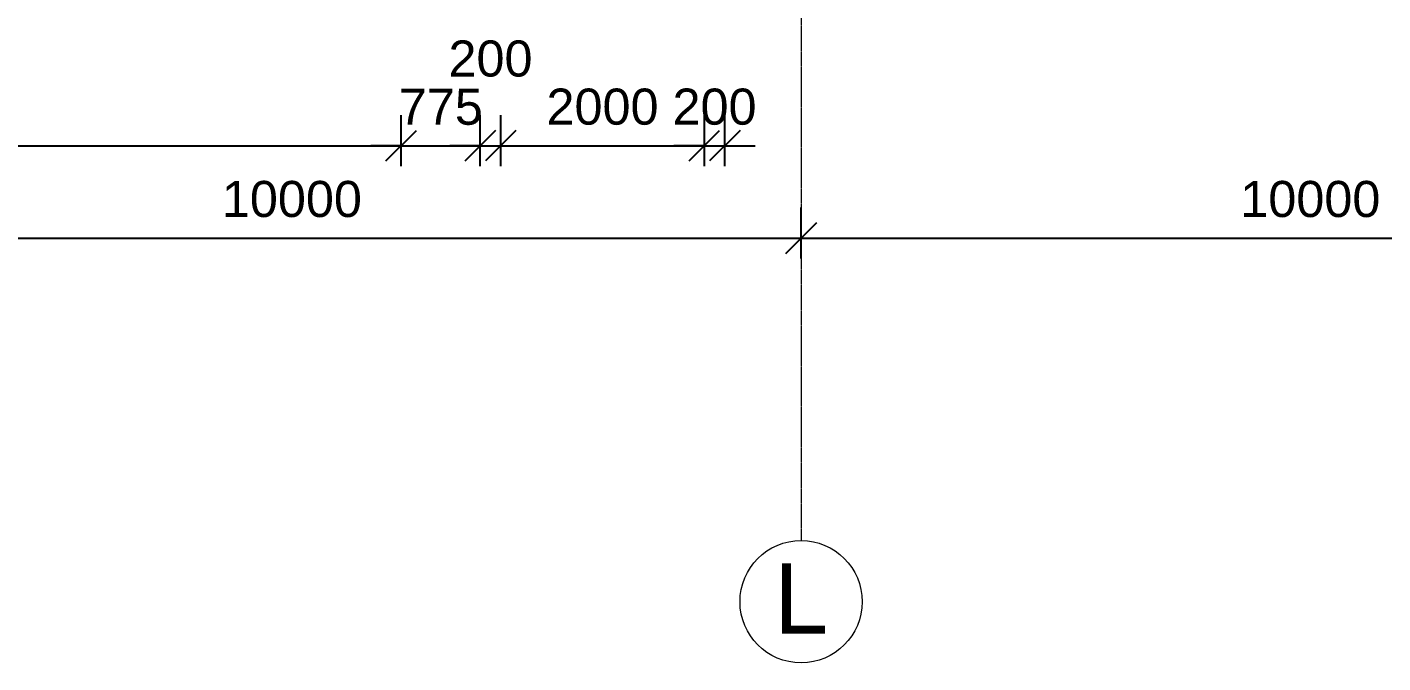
# Model space of a CAD drawing. Header units: millimetres. Extents: x -309924 to 219496, y -330797 to 211873.
# Drawn here: x 99251 to 112563, y 122717 to 128954 of the extents above; entities that cross this region are included whole.
import ezdxf

# ---------------------------------------------------------------- set-up
doc = ezdxf.new("R2010")
doc.units = ezdxf.units.MM
doc.linetypes.add('Grid Line', pattern=[21, 12, -3, 3, -3])
for name, color, linetype, lineweight in [('A-ANNO-DIMS', 7, 'Continuous', 9), ('S-GRID-1', 7, 'Grid Line', 5), ('S-GRID-IDEN', 7, 'Continuous', 5)]:
    doc.layers.add(name, color=color, linetype=linetype, lineweight=lineweight)
doc.styles.add('Arial_11', font='arial.ttf', dxfattribs={"height": 354.071856})
doc.styles.add('Arial_4', font='arial.ttf', dxfattribs={"height": 688.473054})
doc.dimstyles.new('Diagonal_-_2_0mm_Arial', dxfattribs={"dimscale": 304.8, "dimtxt": 500, "dimasz": 0.984252, "dimexe": 0.984252, "dimexo": 0.984252, "dimgap": 0.656168, "dimtad": 1, "dimdec": 0, "dimrnd": 5, "dimzin": 0, "dimdsep": 46, "dimtxsty": 'Arial_11', "dimblk1": 'OBLIQUE', "dimblk2": 'OBLIQUE', "dimsah": 1, "dimcen": 0.09, "dimdle": 0.656168, "dimadec": 0, "dimazin": 0, "dimtfac": 1, "dimtdec": 4, "dimtix": 1, "dimtmove": 0, "dimatfit": 3, "dimfxl": 1, "dimtvp": 1, "dimtolj": 1, "dimtzin": 0, "dimarcsym": 2})

# ---------------------------------------------------------------- blocks, each defined once
blk = doc.blocks.new('Grid - 3mm-2917264-B2_F PLAN _2 OF 2_')
at = {"layer": 'S-GRID-IDEN'}
blk.add_circle((0, 0), 3, dxfattribs=at)
blk = doc.blocks.new('_Oblique')
at = {"color": 0, "linetype": 'ByBlock', "lineweight": -2}
blk.add_line((-0.5, -0.5), (0.5, 0.5), dxfattribs=at)
blk = doc.blocks.new('*D222')
at = {"layer": 'A-ANNO-DIMS', "color": 0, "lineweight": -2, "transparency": 16777216}
for p, q in [((83026, 127591), (83026, 128091)), ((102925, 127591), (102925, 128091)), ((82826, 127791), (103125, 127791))]:
    blk.add_line(p, q, dxfattribs=at)
at = {"layer": 'Defpoints', "color": 0, "transparency": 16777216}
for p in [(102925, 127791), (83026, 127291), (102925, 127291)]:
    blk.add_point(p, dxfattribs=at)
at = {"layer": 'A-ANNO-DIMS', "color": 0, "lineweight": -2, "transparency": 16777216, "xscale": 299.9999999999999, "yscale": 299.9999999999999, "zscale": 299.9999999999999, "rotation": 180}
blk.add_blockref('_Oblique', (83026, 127791), dxfattribs=at)
at = {"layer": 'A-ANNO-DIMS', "color": 0, "lineweight": -2, "transparency": 16777216, "xscale": 299.9999999999999, "yscale": 299.9999999999999, "zscale": 299.9999999999999}
blk.add_blockref('_Oblique', (102925, 127791), dxfattribs=at)
at = {"layer": 'A-ANNO-DIMS', "color": 0, "transparency": 16777216, "insert": (92976, 128172), "char_height": 354.1, "attachment_point": 5, "style": 'Arial_11'}
blk.add_mtext('\\A1;19900', dxfattribs=at)
blk = doc.blocks.new('*D223')
at = {"layer": 'A-ANNO-DIMS', "color": 0, "lineweight": -2, "transparency": 16777216}
for p, q in [((103701, 127591), (103701, 128091)), ((103901, 127591), (103901, 128091)), ((103701, 127791), (103401, 127791)), ((103701, 127791), (103901, 127791)), ((103901, 127791), (104201, 127791))]:
    blk.add_line(p, q, dxfattribs=at)
at = {"layer": 'Defpoints', "color": 0, "transparency": 16777216}
for p in [(103901, 127791), (103701, 127291), (103901, 127291)]:
    blk.add_point(p, dxfattribs=at)
at = {"layer": 'A-ANNO-DIMS', "color": 0, "lineweight": -2, "transparency": 16777216, "xscale": 299.9999999999999, "yscale": 299.9999999999999, "zscale": 299.9999999999999}
blk.add_blockref('_Oblique', (103701, 127791), dxfattribs=at)
at = {"layer": 'A-ANNO-DIMS', "color": 0, "lineweight": -2, "transparency": 16777216, "xscale": 299.9999999999999, "yscale": 299.9999999999999, "zscale": 299.9999999999999, "rotation": 180}
blk.add_blockref('_Oblique', (103901, 127791), dxfattribs=at)
at = {"layer": 'A-ANNO-DIMS', "color": 0, "transparency": 16777216, "insert": (103801, 128644), "char_height": 354.1, "attachment_point": 5, "style": 'Arial_11'}
blk.add_mtext('\\A1;200', dxfattribs=at)
blk = doc.blocks.new('*D224')
at = {"layer": 'A-ANNO-DIMS', "color": 0, "lineweight": -2, "transparency": 16777216}
for p, q in [((103901, 127591), (103901, 128091)), ((105901, 127591), (105901, 128091)), ((103701, 127791), (106101, 127791))]:
    blk.add_line(p, q, dxfattribs=at)
at = {"layer": 'Defpoints', "color": 0, "transparency": 16777216}
for p in [(105901, 127791), (103901, 127291), (105901, 127291)]:
    blk.add_point(p, dxfattribs=at)
at = {"layer": 'A-ANNO-DIMS', "color": 0, "lineweight": -2, "transparency": 16777216, "xscale": 299.9999999999999, "yscale": 299.9999999999999, "zscale": 299.9999999999999, "rotation": 180}
blk.add_blockref('_Oblique', (103901, 127791), dxfattribs=at)
at = {"layer": 'A-ANNO-DIMS', "color": 0, "lineweight": -2, "transparency": 16777216, "xscale": 299.9999999999999, "yscale": 299.9999999999999, "zscale": 299.9999999999999}
blk.add_blockref('_Oblique', (105901, 127791), dxfattribs=at)
at = {"layer": 'A-ANNO-DIMS', "color": 0, "transparency": 16777216, "insert": (104901, 128172), "char_height": 354.1, "attachment_point": 5, "style": 'Arial_11'}
blk.add_mtext('\\A1;2000', dxfattribs=at)
blk = doc.blocks.new('*D225')
at = {"layer": 'A-ANNO-DIMS', "color": 0, "lineweight": -2, "transparency": 16777216}
for p, q in [((105901, 127591), (105901, 128091)), ((106101, 127591), (106101, 128091)), ((105901, 127791), (105601, 127791)), ((105901, 127791), (106101, 127791)), ((106101, 127791), (106401, 127791))]:
    blk.add_line(p, q, dxfattribs=at)
at = {"layer": 'Defpoints', "color": 0, "transparency": 16777216}
for p in [(106101, 127791), (105901, 127291), (106101, 127291)]:
    blk.add_point(p, dxfattribs=at)
at = {"layer": 'A-ANNO-DIMS', "color": 0, "lineweight": -2, "transparency": 16777216, "xscale": 299.9999999999999, "yscale": 299.9999999999999, "zscale": 299.9999999999999}
blk.add_blockref('_Oblique', (105901, 127791), dxfattribs=at)
at = {"layer": 'A-ANNO-DIMS', "color": 0, "lineweight": -2, "transparency": 16777216, "xscale": 299.9999999999999, "yscale": 299.9999999999999, "zscale": 299.9999999999999, "rotation": 180}
blk.add_blockref('_Oblique', (106101, 127791), dxfattribs=at)
at = {"layer": 'A-ANNO-DIMS', "color": 0, "transparency": 16777216, "insert": (106001, 128172), "char_height": 354.1, "attachment_point": 5, "style": 'Arial_11'}
blk.add_mtext('\\A1;200', dxfattribs=at)
blk = doc.blocks.new('*D290')
at = {"layer": 'A-ANNO-DIMS', "color": 0, "lineweight": -2, "transparency": 16777216}
for p, q in [((96851, 126685), (96851, 127185)), ((106851, 126685), (106851, 127185)), ((96651, 126885), (107051, 126885))]:
    blk.add_line(p, q, dxfattribs=at)
at = {"layer": 'Defpoints', "color": 0, "transparency": 16777216}
for p in [(106851, 126885), (96851, 126385), (106851, 126385)]:
    blk.add_point(p, dxfattribs=at)
at = {"layer": 'A-ANNO-DIMS', "color": 0, "lineweight": -2, "transparency": 16777216, "xscale": 299.9999999999999, "yscale": 299.9999999999999, "zscale": 299.9999999999999, "rotation": 180}
blk.add_blockref('_Oblique', (96851, 126885), dxfattribs=at)
at = {"layer": 'A-ANNO-DIMS', "color": 0, "lineweight": -2, "transparency": 16777216, "xscale": 299.9999999999999, "yscale": 299.9999999999999, "zscale": 299.9999999999999}
blk.add_blockref('_Oblique', (106851, 126885), dxfattribs=at)
at = {"layer": 'A-ANNO-DIMS', "color": 0, "transparency": 16777216, "insert": (101851, 127266), "char_height": 354.1, "attachment_point": 5, "style": 'Arial_11'}
blk.add_mtext('\\A1;10000', dxfattribs=at)
blk = doc.blocks.new('*D291')
at = {"layer": 'A-ANNO-DIMS', "color": 0, "lineweight": -2, "transparency": 16777216}
for p, q in [((106851, 126685), (106851, 127185)), ((116851, 126685), (116851, 127185)), ((106651, 126885), (117051, 126885))]:
    blk.add_line(p, q, dxfattribs=at)
at = {"layer": 'Defpoints', "color": 0, "transparency": 16777216}
for p in [(116851, 126885), (106851, 126385), (116851, 126385)]:
    blk.add_point(p, dxfattribs=at)
at = {"layer": 'A-ANNO-DIMS', "color": 0, "lineweight": -2, "transparency": 16777216, "xscale": 299.9999999999999, "yscale": 299.9999999999999, "zscale": 299.9999999999999, "rotation": 180}
blk.add_blockref('_Oblique', (106851, 126885), dxfattribs=at)
at = {"layer": 'A-ANNO-DIMS', "color": 0, "lineweight": -2, "transparency": 16777216, "xscale": 299.9999999999999, "yscale": 299.9999999999999, "zscale": 299.9999999999999}
blk.add_blockref('_Oblique', (116851, 126885), dxfattribs=at)
at = {"layer": 'A-ANNO-DIMS', "color": 0, "transparency": 16777216, "insert": (111851, 127266), "char_height": 354.1, "attachment_point": 5, "style": 'Arial_11'}
blk.add_mtext('\\A1;10000', dxfattribs=at)
blk = doc.blocks.new('*D305')
at = {"layer": 'A-ANNO-DIMS', "color": 0, "lineweight": -2, "transparency": 16777216}
for p, q in [((102925, 127591), (102925, 128091)), ((103701, 127591), (103701, 128091)), ((102925, 127791), (102625, 127791)), ((102925, 127791), (103701, 127791)), ((103701, 127791), (104001, 127791))]:
    blk.add_line(p, q, dxfattribs=at)
at = {"layer": 'Defpoints', "color": 0, "transparency": 16777216}
for p in [(103701, 127791), (102925, 127291), (103701, 127291)]:
    blk.add_point(p, dxfattribs=at)
at = {"layer": 'A-ANNO-DIMS', "color": 0, "lineweight": -2, "transparency": 16777216, "xscale": 299.9999999999999, "yscale": 299.9999999999999, "zscale": 299.9999999999999}
blk.add_blockref('_Oblique', (102925, 127791), dxfattribs=at)
at = {"layer": 'A-ANNO-DIMS', "color": 0, "lineweight": -2, "transparency": 16777216, "xscale": 299.9999999999999, "yscale": 299.9999999999999, "zscale": 299.9999999999999, "rotation": 180}
blk.add_blockref('_Oblique', (103701, 127791), dxfattribs=at)
at = {"layer": 'A-ANNO-DIMS', "color": 0, "transparency": 16777216, "insert": (103313, 128171), "char_height": 354.1, "attachment_point": 5, "style": 'Arial_11'}
blk.add_mtext('\\A1;775', dxfattribs=at)

msp = doc.modelspace()

# ---------------------------------------------------------------- linework, layer by layer
at = {"layer": 'S-GRID-1'}
msp.add_line((106851.1, 143788.6), (106851, 123917.3), dxfattribs=at)

# ---------------------------------------------------------------- block references
at = {"layer": 'S-GRID-IDEN', "xscale": 199.9999999999998, "yscale": 199.9999999999998, "zscale": 199.9999999999998, "rotation": 179.9996999996851}
msp.add_blockref('Grid - 3mm-2917264-B2_F PLAN _2 OF 2_', (106851, 123317.3), dxfattribs=at)

# ---------------------------------------------------------------- texts
at = {"layer": 'S-GRID-IDEN', "insert": (106851.3, 123693.2), "char_height": 688.5, "width": 638.369, "attachment_point": 2, "line_spacing_factor": 0.938532, "style": 'Arial_4'}
msp.add_mtext('L', dxfattribs=at)

# ---------------------------------------------------------------- dimensions: what is measured, and where the dimension line sits
at = {"layer": 'A-ANNO-DIMS'}
dim = msp.add_linear_dim(base=(103901.1, 127791.4), p1=(103701.1, 127291.4), p2=(103901.1, 127291.4), dimstyle='Diagonal_-_2_0mm_Arial', override={"dimpost": '<>', "dimtmove": 1}, dxfattribs=at)
dim.commit()
dim.dimension.update_dxf_attribs({"geometry": '*D223', "text_midpoint": (103801.1, 128262.8), "dimtype": 160})
for base, p1, p2, picture, middle in [((102925.4, 127791.5), (83026.1, 127291.5), (102925.4, 127291.4), '*D222', (92975.7, 128172.2)), ((103701.1, 127791.4), (102925.4, 127291.4), (103701.1, 127291.4), '*D305', (103313.2, 128171.4)), ((105901.3, 127791.4), (103901.1, 127291.4), (105901.3, 127291.1), '*D224', (104901.2, 128172.1)), ((106101.3, 127791.4), (105901.3, 127291.4), (106101.3, 127291.4), '*D225', (106001.3, 128172.2)), ((106851, 126885.1), (96851, 126385.1), (106851, 126385), '*D290', (101851, 127265.8)), ((116851, 126885), (106851, 126385), (116851, 126385), '*D291', (111851, 127265.8))]:
    dim = msp.add_linear_dim(base=base, p1=p1, p2=p2, dimstyle='Diagonal_-_2_0mm_Arial', override={"dimpost": '<>', "dimtmove": 1, "dimarcsym": 2}, dxfattribs=at)
    dim.commit()
    dim.dimension.update_dxf_attribs({"geometry": picture, "text_midpoint": middle})

doc.saveas('drawing.dxf')
